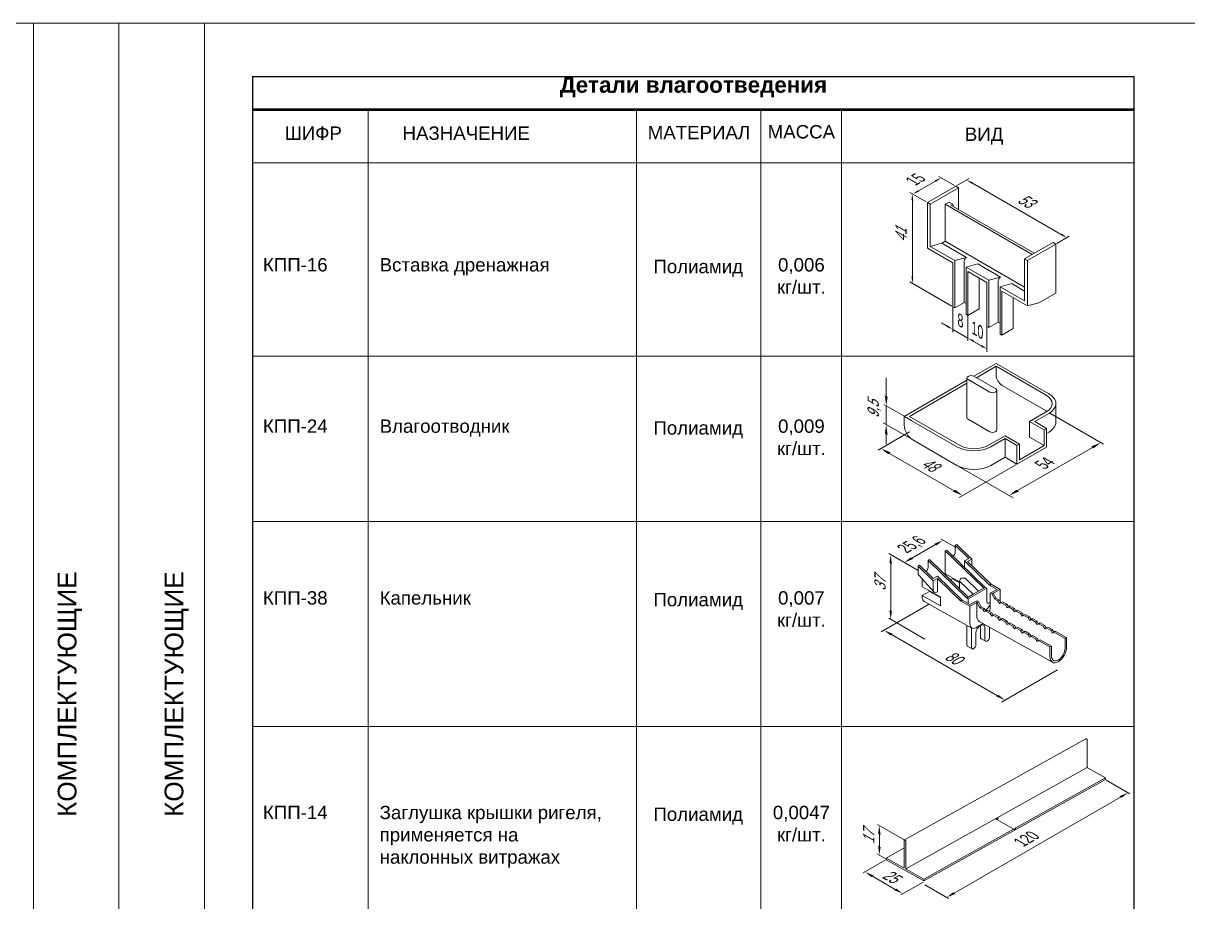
# Model space of a CAD drawing. Extents: x -37 to 4620, y -49 to 348.
# Drawn here: x 3972.1 to 4190, y 132.6 to 297 of the extents above; entities that cross this region are included whole.
import ezdxf

# ---------------------------------------------------------------- set-up
doc = ezdxf.new("R2010")
doc.units = 0
doc.header["$LTSCALE"] = 5
doc.layers.get('0').update_dxf_attribs({"linetype": 'CONTINUOUS', "lineweight": 30})
for name, color, linetype, lineweight in [('3', 1, 'CONTINUOUS', 20), ('4', 160, 'CONTINUOUS', 18), ('Dimentions', 5, 'CONTINUOUS', 15), ('Рамки', 1, 'CONTINUOUS', 15), ('Текстовый', 7, 'CONTINUOUS', 9)]:
    doc.layers.add(name, color=color, linetype=linetype, lineweight=lineweight)
doc.layers.add('Скрытые', color=14, linetype='CONTINUOUS', plot=False)
doc.styles.add('3', font='RUSS.SHX', dxfattribs={"width": 0.7, "height": 3})
doc.styles.add('Каталожный', font='arial.ttf', dxfattribs={"height": 2.5})
doc.styles.add('Фирм', font='arial.ttf', dxfattribs={"height": 3.5})

msp = doc.modelspace()

# ---------------------------------------------------------------- linework, layer by layer
at = {"linetype": 'Continuous', "lineweight": 50}
msp.add_line((4015, 280.882, 0.124), (4180, 280.887, 0.157), dxfattribs=at)
at = {"layer": '3', "color": 0, "linetype": 'Continuous'}
msp.add_line((4015, 270.882, -764.62), (4180, 270.882, 0.124), dxfattribs=at)
at = {"layer": '3', "color": 0, "extrusion": (-8e-16, 0.816497, 0.57735)}
for p, q in [((4146.585, 266.514, -33.898), (4141.281, 263.452, -33.898)), ((4141.812, 263.146, -33.898), (4147.115, 266.208, -33.898)), ((4147.115, 266.208, -33.898), (4146.585, 266.514, -33.898)), ((4147.115, 262.125, -33.898), (4147.115, 266.208, -33.898)), ((4141.281, 263.452, -33.898), (4141.812, 263.146, -33.898)), ((4141.281, 254.923, -33.898), (4141.281, 263.452, -33.898)), ((4141.812, 255.25, -33.898), (4141.812, 263.146, -33.898)), ((4145.347, 263.554, -33.898), (4144.64, 263.146, -33.898)), ((4144.64, 263.146, -33.898), (4160.904, 253.756, -33.898)), ((4144.64, 256.206, -33.898), (4144.64, 263.146, -33.898)), ((4146.054, 263.146, -33.898), (4145.347, 263.554, -33.898)), ((4145.701, 262.942, -33.898), (4146.054, 263.146, -33.898)), ((4161.257, 253.96, -33.898), (4145.701, 262.942, -33.898)), ((4146.054, 263.146, -33.898), (4146.184, 262.663, -33.898)), ((4141.812, 255.25, -33.898), (4144.003, 255.838, -33.898)), ((4141.812, 255.25, -33.898), (4146.408, 252.597, -33.898)), ((4144.64, 256.206, -33.898), (4144.003, 255.838, -33.898)), ((4148.599, 253.184, -33.898), (4144.003, 255.838, -33.898)), ((4159.489, 247.632, -33.898), (4144.64, 256.206, -33.898)), ((4159.489, 252.94, -33.898), (4164.793, 256.001, -33.898)), ((4165.323, 255.695, -33.898), (4160.02, 252.633, -33.898)), ((4164.793, 256.001, -33.898), (4165.323, 255.695, -33.898)), ((4165.323, 246.51, -33.898), (4165.323, 255.695, -33.898)), ((4146.054, 252.167, -33.898), (4141.281, 254.923, -33.898)), ((4146.408, 252.597, -33.898), (4148.599, 253.184, -33.898)), ((4159.489, 245.044, -33.898), (4159.489, 252.94, -33.898)), ((4160.02, 252.633, -33.898), (4159.489, 252.94, -33.898)), ((4146.054, 243.958, -33.898), (4146.054, 252.167, -33.898)), ((4146.408, 243.754, -33.898), (4146.408, 252.597, -33.898)), ((4148.176, 252.451, -33.898), (4148.176, 244.775, -33.898)), ((4150.72, 251.959, -33.898), (4148.529, 251.372, -33.898)), ((4148.529, 251.372, -33.898), (4148.529, 242.529, -33.898)), ((4148.529, 251.372, -33.898), (4152.772, 248.923, -33.898)), ((4154.963, 249.51, -33.898), (4150.72, 251.959, -33.898)), ((4160.02, 244.104, -33.898), (4160.02, 252.633, -33.898)), ((4148.883, 242.325, -33.898), (4148.883, 250.534, -33.898)), ((4152.418, 248.493, -33.898), (4148.883, 250.534, -33.898)), ((4151.004, 243.55, -33.898), (4151.004, 249.309, -33.898)), ((4152.418, 240.284, -33.898), (4152.418, 248.493, -33.898)), ((4152.772, 248.923, -33.898), (4154.963, 249.51, -33.898)), ((4152.772, 240.08, -33.898), (4152.772, 248.923, -33.898)), ((4154.54, 248.776, -33.898), (4154.54, 241.1, -33.898)), ((4157.084, 248.285, -33.898), (4154.893, 247.698, -33.898)), ((4154.893, 247.698, -33.898), (4159.489, 245.044, -33.898)), ((4154.893, 247.698, -33.898), (4154.893, 238.855, -33.898)), ((4155.247, 238.651, -33.898), (4155.247, 246.86, -33.898)), ((4160.02, 244.104, -33.898), (4155.247, 246.86, -33.898)), ((4159.489, 246.896, -33.898), (4157.084, 248.285, -33.898)), ((4165.323, 246.51, -33.898), (4162.141, 244.672, -33.898)), ((4148.176, 244.775, -33.898), (4146.408, 243.754, -33.898)), ((4148.529, 244.57, -33.898), (4148.176, 244.775, -33.898)), ((4157.368, 239.876, -33.898), (4157.368, 245.635, -33.898)), ((4162.141, 244.672, -33.898), (4160.02, 244.104, -33.898)), ((4146.054, 243.958, -33.898), (4146.408, 243.754, -33.898)), ((4148.529, 242.529, -33.898), (4148.883, 242.325, -33.898)), ((4148.883, 242.325, -33.898), (4151.004, 243.55, -33.898)), ((4152.418, 240.284, -33.898), (4152.772, 240.08, -33.898)), ((4154.54, 241.1, -33.898), (4152.772, 240.08, -33.898)), ((4154.893, 240.896, -33.898), (4154.54, 241.1, -33.898)), ((4155.247, 238.651, -33.898), (4157.368, 239.876, -33.898)), ((4154.893, 238.855, -33.898), (4155.247, 238.651, -33.898))]:
    msp.add_line(p, q, dxfattribs=at)
at = {"layer": '3', "color": 0, "extrusion": (-1.1e-15, 0.816497, 0.57735)}
for p, q in [((4149.97, 230.964, 0.124), (4154.139, 233.37, 0.124)), ((4154.139, 233.37, 0.124), (4164.003, 227.675, 0.124)), ((4154.139, 232.819, 0.124), (4150.447, 230.688, 0.124)), ((4163.525, 227.4, 0.124), (4154.139, 232.819, 0.124)), ((4154.139, 231.166, 0.124), (4154.139, 232.819, 0.124)), ((4136.956, 223.45, 0.124), (4148.691, 230.225, 0.124)), ((4148.691, 229.674, 0.124), (4137.91, 223.45, 0.124)), ((4148.691, 223.193, 0.124), (4148.691, 230.615, 0.124)), ((4149.016, 230.964, 0.124), (4148.888, 230.89, 0.124)), ((4148.888, 230.339, 0.124), (4152.993, 227.969, 0.124)), ((4154.075, 228.594, 0.124), (4149.97, 230.964, 0.124)), ((4163.525, 224.46, 0.124), (4155.252, 229.237, 0.124)), ((4153.948, 227.969, 0.124), (4154.075, 228.043, 0.124)), ((4154.273, 220.896, 0.124), (4154.273, 228.318, 0.124)), ((4165.321, 222.348, 0.124), (4165.321, 225.838, 0.124)), ((4136.956, 221.796, 0.124), (4136.956, 223.45, 0.124)), ((4146.82, 217.755, 0.124), (4136.956, 223.45, 0.124)), ((4137.91, 223.45, 0.124), (4147.297, 218.03, 0.124)), ((4152.993, 220.547, 0.124), (4148.888, 222.917, 0.124)), ((4160.407, 222.476, 0.124), (4163.525, 224.277, 0.124)), ((4163.112, 220.915, 0.124), (4160.407, 222.476, 0.124)), ((4160.407, 219.537, 0.124), (4160.407, 222.476, 0.124)), ((4164.003, 224.001, 0.124), (4161.362, 222.476, 0.124)), ((4161.362, 222.476, 0.124), (4163.589, 221.19, 0.124)), ((4154.075, 220.621, 0.124), (4153.948, 220.547, 0.124)), ((4163.589, 221.19, 0.124), (4163.112, 220.915, 0.124)), ((4163.112, 220.915, 0.124), (4163.112, 217.975, 0.124)), ((4163.589, 217.7, 0.124), (4163.589, 221.19, 0.124)), ((4163.589, 220.272, 0.124), (4164.003, 220.511, 0.124)), ((4138.547, 219.041, 0.124), (4146.82, 214.264, 0.124)), ((4152.707, 218.03, 0.124), (4155.825, 219.831, 0.124)), ((4155.825, 219.28, 0.124), (4153.184, 217.755, 0.124)), ((4155.825, 219.831, 0.124), (4158.53, 218.269, 0.124)), ((4158.052, 217.994, 0.124), (4155.825, 219.28, 0.124)), ((4155.825, 215.789, 0.124), (4155.825, 219.28, 0.124)), ((4158.53, 218.269, 0.124), (4158.052, 217.994, 0.124)), ((4158.052, 214.503, 0.124), (4158.052, 217.994, 0.124)), ((4158.53, 215.33, 0.124), (4158.53, 218.269, 0.124)), ((4163.112, 217.975, 0.124), (4158.53, 215.33, 0.124)), ((4163.112, 217.975, 0.124), (4160.407, 219.537, 0.124)), ((4153.184, 214.264, 0.124), (4155.825, 215.789, 0.124)), ((4155.825, 215.789, 0.124), (4158.052, 214.503, 0.124)), ((4158.052, 214.503, 0.124), (4163.589, 217.7, 0.124))]:
    msp.add_line(p, q, dxfattribs=at)
at = {"layer": '3', "color": 0}
for p, q in [((4144.628, 198.282, 0.574), (4144.911, 198.44, 0.578)), ((4144.911, 198.44, 0.578), (4152.124, 191.427, 0.418)), ((4146.495, 199.325, 0.598), (4146.778, 199.483, 0.601)), ((4146.495, 199.325, 0.598), (4146.495, 198.048, 0.569)), ((4149.041, 196.849, 0.541), (4146.495, 199.325, 0.598)), ((4146.778, 199.483, 0.601), (4149.606, 196.732, 0.539)), ((4141.404, 196.481, 0.533), (4141.687, 196.639, 0.537)), ((4141.404, 195.204, 0.504), (4141.404, 196.481, 0.533)), ((4148.616, 189.468, 0.374), (4141.404, 196.481, 0.533)), ((4141.687, 196.639, 0.537), (4148.899, 189.626, 0.377)), ((4144.628, 193.97, 0.476), (4144.628, 198.282, 0.574)), ((4151.841, 191.269, 0.415), (4144.628, 198.282, 0.574)), ((4146.099, 197.312, 0.552), (4146.081, 197.302, 0.552)), ((4148.249, 196.407, 0.531), (4149.041, 196.849, 0.541)), ((4152.916, 191.869, 0.428), (4148.249, 196.407, 0.531)), ((4148.249, 195.195, 0.504), (4148.249, 196.407, 0.531)), ((4149.606, 196.732, 0.539), (4148.814, 196.29, 0.529)), ((4148.814, 196.29, 0.529), (4153.198, 192.027, 0.432)), ((4149.606, 195.52, 0.511), (4149.606, 196.732, 0.539)), ((4139.537, 195.439, 0.509), (4139.82, 195.597, 0.513)), ((4139.537, 194.194, 0.481), (4139.537, 195.439, 0.509)), ((4142.366, 192.688, 0.447), (4139.537, 195.439, 0.509)), ((4139.82, 195.597, 0.513), (4142.366, 193.121, 0.457)), ((4140.99, 194.459, 0.487), (4141.008, 194.469, 0.487)), ((4144.628, 193.97, 0.476), (4147.326, 192.463, 0.442)), ((4139.68, 193.735, 0.471), (4142.508, 190.609, 0.4)), ((4140.329, 191.569, 0.421), (4140.329, 193.017, 0.454)), ((4142.366, 193.121, 0.457), (4143.157, 193.564, 0.467)), ((4143.157, 193.131, 0.457), (4142.366, 192.688, 0.447)), ((4142.366, 191.068, 0.41), (4142.366, 192.688, 0.447)), ((4143.157, 193.564, 0.467), (4147.824, 189.026, 0.364)), ((4147.542, 188.868, 0.36), (4143.157, 193.131, 0.457)), ((4143.157, 190.632, 0.4), (4143.157, 193.131, 0.457)), ((4145.587, 192.847, 0.45), (4145.986, 193.07, 0.456)), ((4145.986, 193.07, 0.456), (4147.326, 192.321, 0.439)), ((4147.326, 192.627, 0.446), (4147.542, 193.198, 0.458)), ((4149.861, 190.163, 0.389), (4147.326, 192.627, 0.446)), ((4147.326, 191.155, 0.412), (4147.326, 192.627, 0.446)), ((4147.542, 193.198, 0.458), (4148.345, 193.196, 0.458)), ((4148.345, 193.196, 0.458), (4150.879, 190.732, 0.402)), ((4152.916, 191.869, 0.428), (4153.198, 192.027, 0.432)), ((4152.916, 191.869, 0.428), (4154.33, 191.079, 0.41)), ((4153.198, 192.027, 0.432), (4154.895, 191.079, 0.41)), ((4140.329, 191.569, 0.421), (4143.723, 189.673, 0.378)), ((4140.329, 189.911, 0.384), (4141.687, 190.669, 0.401)), ((4143.723, 188.015, 0.341), (4140.329, 189.911, 0.384)), ((4140.329, 189.579, 0.376), (4140.329, 189.911, 0.384)), ((4141.687, 190.669, 0.401), (4143.723, 189.532, 0.375)), ((4143.157, 190.632, 0.4), (4143.044, 190.569, 0.399)), ((4143.723, 189.673, 0.378), (4143.723, 188.015, 0.341)), ((4148.616, 189.468, 0.374), (4148.899, 189.626, 0.377)), ((4152.406, 191.269, 0.415), (4148.899, 189.31, 0.37)), ((4148.899, 189.626, 0.377), (4149.861, 190.163, 0.389)), ((4149.861, 190.163, 0.389), (4150.879, 190.732, 0.402)), ((4150.879, 190.732, 0.402), (4151.841, 191.269, 0.415)), ((4151.841, 191.269, 0.415), (4152.124, 191.427, 0.418)), ((4152.406, 191.269, 0.415), (4152.124, 191.427, 0.418)), ((4152.406, 188.798, 0.358), (4152.406, 191.269, 0.415)), ((4153.057, 190.368, 0.394), (4154.33, 191.079, 0.41)), ((4153.34, 190.21, 0.391), (4153.057, 190.368, 0.394)), ((4153.057, 187.881, 0.338), (4153.057, 190.368, 0.394)), ((4153.34, 190.21, 0.391), (4153.623, 190.368, 0.394)), ((4153.906, 189.231, 0.368), (4153.34, 190.21, 0.391)), ((4153.623, 190.368, 0.394), (4154.895, 191.079, 0.41)), ((4153.623, 190.368, 0.394), (4154.188, 189.389, 0.372)), ((4154.895, 191.079, 0.41), (4154.895, 188.828, 0.359)), ((4140.68, 188.814, 0.359), (4149.59, 183.838, 0.246)), ((4147.542, 188.868, 0.36), (4147.824, 189.026, 0.364)), ((4149.239, 187.92, 0.338), (4147.542, 188.868, 0.36)), ((4147.824, 189.026, 0.364), (4149.239, 188.236, 0.346)), ((4148.616, 189.468, 0.374), (4148.899, 189.31, 0.37)), ((4148.899, 189.31, 0.37), (4148.899, 188.425, 0.35)), ((4149.239, 188.236, 0.346), (4150.511, 188.947, 0.362)), ((4150.511, 188.631, 0.355), (4149.239, 187.92, 0.338)), ((4149.239, 184.603, 0.263), (4149.239, 187.92, 0.338)), ((4150.511, 188.947, 0.362), (4150.794, 188.789, 0.358)), ((4150.794, 188.789, 0.358), (4150.511, 188.631, 0.355)), ((4150.511, 188.631, 0.355), (4151.077, 187.651, 0.332)), ((4150.511, 186.143, 0.298), (4150.511, 188.631, 0.355)), ((4151.36, 187.809, 0.336), (4150.794, 188.789, 0.358)), ((4151.36, 187.809, 0.336), (4151.077, 187.651, 0.332)), ((4151.643, 187.335, 0.325), (4151.077, 187.651, 0.332)), ((4151.36, 187.809, 0.336), (4151.926, 187.493, 0.329)), ((4151.643, 187.335, 0.325), (4151.926, 187.493, 0.329)), ((4151.926, 187.493, 0.329), (4152.202, 187.015, 0.318)), ((4154.188, 189.389, 0.372), (4153.906, 189.231, 0.368)), ((4154.471, 188.915, 0.361), (4153.906, 189.231, 0.368)), ((4154.188, 189.389, 0.372), (4154.754, 189.073, 0.365)), ((4154.471, 188.915, 0.361), (4154.754, 189.073, 0.365)), ((4154.754, 188.425, 0.35), (4154.471, 188.915, 0.361)), ((4154.754, 189.073, 0.365), (4155.03, 188.595, 0.354)), ((4155.037, 188.599, 0.354), (4154.754, 188.425, 0.35)), ((4155.32, 188.757, 0.358), (4155.037, 188.599, 0.354)), ((4155.885, 188.125, 0.343), (4155.037, 188.599, 0.354)), ((4155.32, 188.757, 0.358), (4156.168, 188.283, 0.347)), ((4155.885, 188.125, 0.343), (4156.168, 188.283, 0.347)), ((4156.168, 187.636, 0.332), (4155.885, 188.125, 0.343)), ((4156.168, 188.283, 0.347), (4156.444, 187.805, 0.336)), ((4156.451, 187.809, 0.336), (4156.168, 187.636, 0.332)), ((4156.734, 187.967, 0.34), (4156.451, 187.809, 0.336)), ((4157.3, 187.335, 0.325), (4156.451, 187.809, 0.336)), ((4156.734, 187.967, 0.34), (4157.582, 187.493, 0.329)), ((4157.3, 187.335, 0.325), (4157.582, 187.493, 0.329)), ((4157.582, 187.493, 0.329), (4157.859, 187.015, 0.318)), ((4151.926, 186.846, 0.314), (4151.643, 187.335, 0.325)), ((4152.208, 187.02, 0.318), (4151.926, 186.846, 0.314)), ((4152.491, 187.178, 0.322), (4152.208, 187.02, 0.318)), ((4153.057, 186.546, 0.307), (4152.208, 187.02, 0.318)), ((4152.491, 187.178, 0.322), (4153.34, 186.704, 0.311)), ((4153.057, 186.546, 0.307), (4153.34, 186.704, 0.311)), ((4153.34, 186.056, 0.296), (4153.057, 186.546, 0.307)), ((4153.34, 186.704, 0.311), (4153.616, 186.226, 0.3)), ((4153.623, 186.23, 0.3), (4153.34, 186.056, 0.296)), ((4153.906, 186.388, 0.304), (4153.623, 186.23, 0.3)), ((4154.471, 185.756, 0.289), (4153.623, 186.23, 0.3)), ((4153.906, 186.388, 0.304), (4154.754, 185.914, 0.293)), ((4154.471, 185.756, 0.289), (4154.754, 185.914, 0.293)), ((4154.754, 185.266, 0.278), (4154.471, 185.756, 0.289)), ((4154.754, 185.914, 0.293), (4155.03, 185.436, 0.282)), ((4155.037, 185.44, 0.282), (4154.754, 185.266, 0.278)), ((4155.32, 185.598, 0.286), (4155.037, 185.44, 0.282)), ((4155.885, 184.966, 0.271), (4155.037, 185.44, 0.282)), ((4155.32, 185.598, 0.286), (4156.168, 185.124, 0.275)), ((4157.582, 186.846, 0.314), (4157.3, 187.335, 0.325)), ((4157.865, 187.02, 0.318), (4157.582, 186.846, 0.314)), ((4158.148, 187.178, 0.322), (4157.865, 187.02, 0.318)), ((4158.714, 186.546, 0.307), (4157.865, 187.02, 0.318)), ((4158.148, 187.178, 0.322), (4158.997, 186.704, 0.311)), ((4158.714, 186.546, 0.307), (4158.997, 186.704, 0.311)), ((4158.997, 186.056, 0.296), (4158.714, 186.546, 0.307)), ((4158.997, 186.704, 0.311), (4159.273, 186.226, 0.3)), ((4159.28, 186.23, 0.3), (4158.997, 186.056, 0.296)), ((4159.562, 186.388, 0.304), (4159.28, 186.23, 0.3)), ((4160.128, 185.756, 0.289), (4159.28, 186.23, 0.3)), ((4159.562, 186.388, 0.304), (4160.411, 185.914, 0.293)), ((4160.128, 185.756, 0.289), (4160.411, 185.914, 0.293)), ((4160.411, 185.266, 0.278), (4160.128, 185.756, 0.289)), ((4160.411, 185.914, 0.293), (4160.687, 185.436, 0.282)), ((4160.694, 185.44, 0.282), (4160.411, 185.266, 0.278)), ((4160.977, 185.598, 0.286), (4160.694, 185.44, 0.282)), ((4161.542, 184.966, 0.271), (4160.694, 185.44, 0.282)), ((4160.977, 185.598, 0.286), (4161.825, 185.124, 0.275)), ((4148.673, 184.35, 0.257), (4148.673, 180.71, 0.175)), ((4149.521, 180.236, 0.164), (4149.521, 183.877, 0.247)), ((4151.742, 184.674, 0.265), (4150.37, 183.908, 0.247)), ((4150.994, 185.092, 0.274), (4164.712, 177.43, 0.1)), ((4151.219, 184.288, 0.256), (4151.219, 182.132, 0.207)), ((4152.067, 181.658, 0.196), (4152.067, 183.814, 0.245)), ((4152.916, 184.019, 0.25), (4152.916, 182.132, 0.207)), ((4155.885, 184.966, 0.271), (4156.168, 185.124, 0.275)), ((4156.168, 184.476, 0.26), (4155.885, 184.966, 0.271)), ((4156.168, 185.124, 0.275), (4156.444, 184.646, 0.264)), ((4156.451, 184.65, 0.264), (4156.168, 184.476, 0.26)), ((4156.734, 184.808, 0.268), (4156.451, 184.65, 0.264)), ((4157.3, 184.176, 0.253), (4156.451, 184.65, 0.264)), ((4156.734, 184.808, 0.268), (4157.582, 184.334, 0.257)), ((4157.3, 184.176, 0.253), (4157.582, 184.334, 0.257)), ((4157.582, 183.686, 0.242), (4157.3, 184.176, 0.253)), ((4157.582, 184.334, 0.257), (4157.859, 183.856, 0.246)), ((4157.865, 183.86, 0.246), (4157.582, 183.686, 0.242)), ((4158.148, 184.018, 0.25), (4157.865, 183.86, 0.246)), ((4158.714, 183.386, 0.235), (4157.865, 183.86, 0.246)), ((4158.148, 184.018, 0.25), (4158.997, 183.544, 0.239)), ((4158.714, 183.386, 0.235), (4158.997, 183.544, 0.239)), ((4158.997, 182.897, 0.224), (4158.714, 183.386, 0.235)), ((4158.997, 183.544, 0.239), (4159.273, 183.066, 0.228)), ((4159.28, 183.07, 0.228), (4158.997, 182.897, 0.224)), ((4159.562, 183.228, 0.232), (4159.28, 183.07, 0.228)), ((4160.128, 182.596, 0.217), (4159.28, 183.07, 0.228)), ((4159.562, 183.228, 0.232), (4160.411, 182.754, 0.221)), ((4161.542, 184.966, 0.271), (4161.825, 185.124, 0.275)), ((4161.825, 184.476, 0.26), (4161.542, 184.966, 0.271)), ((4161.825, 185.124, 0.275), (4162.101, 184.646, 0.264)), ((4162.108, 184.65, 0.264), (4161.825, 184.476, 0.26)), ((4162.391, 184.808, 0.268), (4162.108, 184.65, 0.264)), ((4162.956, 184.176, 0.253), (4162.108, 184.65, 0.264)), ((4162.391, 184.808, 0.268), (4163.239, 184.334, 0.257)), ((4162.956, 184.176, 0.253), (4163.239, 184.334, 0.257)), ((4163.239, 183.686, 0.242), (4162.956, 184.176, 0.253)), ((4163.239, 184.334, 0.257), (4163.515, 183.856, 0.246)), ((4163.522, 183.86, 0.246), (4163.239, 183.686, 0.242)), ((4163.805, 184.018, 0.25), (4163.522, 183.86, 0.246)), ((4164.371, 183.386, 0.235), (4163.522, 183.86, 0.246)), ((4163.805, 184.018, 0.25), (4164.654, 183.544, 0.239)), ((4164.371, 183.386, 0.235), (4164.654, 183.544, 0.239)), ((4164.654, 182.897, 0.224), (4164.371, 183.386, 0.235)), ((4164.654, 183.544, 0.239), (4164.93, 183.066, 0.228)), ((4164.936, 183.07, 0.228), (4164.654, 182.897, 0.224)), ((4165.219, 183.228, 0.232), (4164.936, 183.07, 0.228)), ((4167.058, 181.886, 0.201), (4164.936, 183.07, 0.228)), ((4165.219, 183.228, 0.232), (4167.341, 182.044, 0.205)), ((4150.37, 182.866, 0.224), (4150.37, 180.71, 0.175)), ((4151.35, 181.845, 0.2), (4152.199, 181.371, 0.19)), ((4160.128, 182.596, 0.217), (4160.411, 182.754, 0.221)), ((4160.411, 182.107, 0.206), (4160.128, 182.596, 0.217)), ((4160.411, 182.754, 0.221), (4160.687, 182.276, 0.21)), ((4160.694, 182.281, 0.21), (4160.411, 182.107, 0.206)), ((4160.977, 182.438, 0.214), (4160.694, 182.281, 0.21)), ((4161.542, 181.807, 0.199), (4160.694, 182.281, 0.21)), ((4160.977, 182.438, 0.214), (4161.825, 181.965, 0.203)), ((4161.542, 181.807, 0.199), (4161.825, 181.965, 0.203)), ((4161.825, 181.317, 0.188), (4161.542, 181.807, 0.199)), ((4161.825, 181.965, 0.203), (4162.101, 181.487, 0.192)), ((4162.108, 181.491, 0.192), (4161.825, 181.317, 0.188)), ((4162.391, 181.649, 0.196), (4162.108, 181.491, 0.192)), ((4164.229, 180.306, 0.165), (4162.108, 181.491, 0.192)), ((4162.391, 181.649, 0.196), (4164.512, 180.464, 0.169)), ((4167.058, 181.886, 0.201), (4167.341, 182.044, 0.205)), ((4167.058, 180.061, 0.16), (4167.058, 181.886, 0.201)), ((4167.341, 182.044, 0.205), (4167.341, 180.219, 0.163)), ((4148.805, 180.423, 0.168), (4149.653, 179.949, 0.157)), ((4164.229, 180.306, 0.165), (4164.512, 180.464, 0.169)), ((4164.229, 178.482, 0.124), (4164.229, 180.306, 0.165)), ((4164.512, 180.464, 0.169), (4164.512, 178.64, 0.127)), ((4170.937, 163.133, 0.324), (4136.995, 144.177, -0.107)), ((4171.108, 163.065, 0.322), (4170.995, 163.128, 0.324)), ((4171.193, 157.81, 0.203), (4171.193, 162.918, 0.319)), ((4137.273, 138.778, -0.23), (4171.214, 157.734, 0.201)), ((4174.587, 155.815, 0.157), (4171.278, 157.663, 0.199)), ((4174.587, 155.483, 0.15), (4140.646, 136.527, -0.281)), ((4157.826, 146.454, -0.056), (4174.587, 155.815, 0.157)), ((4174.587, 155.815, 0.157), (4174.587, 155.483, 0.15)), ((4154.517, 148.302, -0.014), (4154.098, 148.068, -0.019)), ((4140.646, 136.859, -0.274), (4157.407, 146.22, -0.061)), ((4154.156, 148.073, -0.019), (4157.465, 146.225, -0.061)), ((4136.969, 144.12, -0.109), (4136.969, 139.012, -0.225)), ((4137.167, 144.109, -0.109), (4137.054, 144.172, -0.107)), ((4137.252, 138.854, -0.228), (4137.252, 143.962, -0.112)), ((4136.969, 142.704, -0.141), (4133.575, 140.808, -0.184)), ((4136.884, 138.96, -0.226), (4133.575, 140.808, -0.184)), ((4133.575, 140.808, -0.184), (4133.575, 140.477, -0.191)), ((4140.646, 136.527, -0.281), (4133.575, 140.477, -0.191)), ((4140.646, 136.859, -0.274), (4137.337, 138.707, -0.232)), ((4140.646, 136.527, -0.281), (4140.646, 136.859, -0.274))]:
    msp.add_line(p, q, dxfattribs=at)
at = {"layer": '3', "color": 0, "extrusion": (1e-16, -1.3e-15, -1)}
for centre in [(4148.599, 252.695, -33.898), (4154.963, 249.021, -33.898)]:
    msp.add_ellipse(centre, major_axis=(0.299, 0.519), ratio=0.5773503, start_param=-2.3561945, end_param=-0.7853982, dxfattribs=at)
at = {"layer": '3', "color": 0}
for centre, major_axis, start_param, end_param in [((4149.493, 230.688, 0.124), (-0.675, 0), -2.3561945, -0.7853982), ((4155.252, 230.523, 0.124), (0.788, -1.364), -2.3561945, -0.7853982), ((4149.366, 230.615, 0.124), (-0.675, 0), -0.7853982, 0.7853982), ((4153.47, 228.245, 0.124), (0.675, 0), -2.3561945, -0.7853982), ((4153.598, 228.318, 0.124), (0.675, 0), -0.7853982, 0.7853982), ((4160.821, 225.838, 0.124), (3.825, 0), -0.7853982, 0.7853982), ((4160.821, 222.899, 0.124), (-3.825, 0), -2.4134127, -2.3561945), ((4160.821, 222.348, 0.124), (4.5, 0), -0.7853982, 0), ((4150.002, 219.592, 0.124), (3.825, 0), -2.3561945, -0.7853982), ((4150.002, 216.101, 0.124), (4.5, 0), -2.3561945, -0.7853982)]:
    msp.add_ellipse(centre, major_axis=major_axis, ratio=0.5773503, start_param=start_param, end_param=end_param, dxfattribs=at)
at = {"layer": '3', "color": 0, "extrusion": (3e-16, -3e-16, -1)}
msp.add_ellipse((4160.821, 225.838, 0.124), major_axis=(4.5, 0), ratio=0.5773503, start_param=-0.7853982, end_param=0.7853982, dxfattribs=at)
at = {"layer": '3', "color": 0, "extrusion": (4e-16, 1e-16, -1)}
for centre, major_axis, start_param, end_param in [((4149.366, 223.193, 0.124), (-0.675, 0), -0.7853982, 0), ((4153.598, 220.896, 0.124), (0.675, 0), 0, 0.7853982)]:
    msp.add_ellipse(centre, major_axis=major_axis, ratio=0.5773503, start_param=start_param, end_param=end_param, dxfattribs=at)
at = {"layer": '3', "color": 0, "extrusion": (4e-16, -1e-16, -1)}
for centre, major_axis in [((4138.547, 220.878, 0.124), (-1.125, 1.949)), ((4150.002, 219.592, 0.124), (-4.5, 0))]:
    msp.add_ellipse(centre, major_axis=major_axis, ratio=0.5773503, start_param=-2.3561945, end_param=-0.7853982, dxfattribs=at)
at = {"layer": '3', "color": 0, "extrusion": (4e-16, -3e-16, -1)}
msp.add_ellipse((4153.47, 220.823, 0.124), major_axis=(-0.675, 0), ratio=0.5773503, start_param=-2.3561945, end_param=-0.7853982, dxfattribs=at)
at = {"layer": '3', "color": 0, "extrusion": (3e-16, 0.02273, -0.999742)}
for centre, major_axis, ratio, start_param, end_param in [((4146.099, 197.827, 0.564), (-0.242, -0.542, -0.012), 0.5775381, -2.2298169, -0.6590205), ((4152.802, 189.019, 0.363), (-0.242, -0.542, -0.012), 0.5775381, -1.357243, 0.9117758), ((4152.491, 181.895, 0.201), (-0.293, -0.524, -0.012), 0.5864804, -2.3318893, 0.8097033), ((4149.946, 180.473, 0.169), (-0.293, -0.524, -0.012), 0.5864804, -2.3318893, 0.8097033)]:
    msp.add_ellipse(centre, major_axis=major_axis, ratio=ratio, start_param=start_param, end_param=end_param, dxfattribs=at)
at = {"layer": '3', "color": 0, "extrusion": (2e-16, 0.02273, -0.999742)}
for centre, major_axis, ratio, start_param, end_param in [((4140.216, 194.573, 0.49), (-0.418, -0.926, -0.021), 0.5780417, 0.2473786, 0.9083491), ((4143.044, 191.447, 0.419), (-0.418, -0.926, -0.021), 0.5780417, -0.6624473, 0.9083491), ((4150.37, 185.235, 0.277), (-0.78, -1.396, -0.032), 0.5864804, -0.761093, 0.8097033), ((4150.37, 183.814, 0.245), (-0.585, -1.047, -0.024), 0.5864804, -2.3793726, -2.3318893), ((4165.785, 179.351, 0.144), (-1.073, -1.92, -0.044), 0.5864804, -2.3318893, 0.8097033), ((4154.098, 147.969, -0.021), (0.059, 0.105, 0.002), 0.5864804, -0.761093, 0), ((4157.407, 146.12, -0.063), (0.059, 0.105, 0.002), 0.5864804, -0.761093, 0.4253066)]:
    msp.add_ellipse(centre, major_axis=major_axis, ratio=ratio, start_param=start_param, end_param=end_param, dxfattribs=at)
at = {"layer": '3', "color": 0, "extrusion": (-3e-16, -0.02273, 0.999742)}
for centre, major_axis, ratio, start_param, end_param in [((4141.008, 194.983, 0.499), (0.242, 0.542, 0.012), 0.5775381, -2.4825721, -0.9117758), ((4149.097, 180.947, 0.18), (-0.293, -0.524, -0.012), 0.5864804, -0.8097033, 0)]:
    msp.add_ellipse(centre, major_axis=major_axis, ratio=ratio, start_param=start_param, end_param=end_param, dxfattribs=at)
at = {"layer": '3', "color": 0, "extrusion": (4e-16, 0.02273, -0.999742)}
msp.add_ellipse((4141.46, 190.211, 0.391), major_axis=(-0.78, -1.396, -0.032), ratio=0.5864804, start_param=0, end_param=0.8097033, dxfattribs=at)
at = {"layer": '3', "color": 0, "extrusion": (-2e-16, -0.02273, 0.999742)}
for centre, major_axis, start_param, end_param in [((4152.067, 188.426, 0.35), (0.78, 1.396, 0.032), -2.3235627, -1.3150639), ((4151.784, 187.17, 0.321), (0.878, 1.571, 0.036), -1.3742569, -0.8097033), ((4151.219, 183.34, 0.234), (0.585, 1.047, 0.024), -0.8097033, 2.3318893), ((4151.643, 182.369, 0.212), (-0.293, -0.524, -0.012), -0.8097033, 0), ((4165.785, 179.351, 0.144), (-0.878, -1.571, -0.036), -0.8097033, 2.3318893), ((4157.617, 146.337, -0.058), (-0.098, -0.175, -0.004), -0.4253066, 1.9474925)]:
    msp.add_ellipse(centre, major_axis=major_axis, ratio=0.5864804, start_param=start_param, end_param=end_param, dxfattribs=at)
at = {"layer": '3', "color": 0, "extrusion": (1e-16, 0.02273, -0.999742)}
for centre, major_axis, start_param, end_param in [((4152.067, 187.012, 0.318), (-1.073, -1.92, -0.044), 0, 0.8097033), ((4154.517, 148.203, -0.016), (0.059, 0.105, 0.002), -1.9474925, -0.761093), ((4157.826, 146.355, -0.058), (0.059, 0.105, 0.002), -1.9474925, -0.761093)]:
    msp.add_ellipse(centre, major_axis=major_axis, ratio=0.5864804, start_param=start_param, end_param=end_param, dxfattribs=at)
at = {"layer": '3', "color": 0, "extrusion": (2e-16, -0.02273, 0.999742)}
msp.add_ellipse((4170.995, 163.029, 0.321), major_axis=(-0.059, 0.105, 0.002), ratio=0.5864804, start_param=-0.761093, end_param=0, dxfattribs=at)
at = {"layer": '3', "color": 0, "extrusion": (3e-16, -0.02273, 0.999742)}
for centre, start_param, end_param in [((4171.108, 162.965, 0.32), -2.3318893, -0.761093), ((4137.054, 144.073, -0.11), -0.761093, 0.8097033), ((4137.167, 144.009, -0.111), -2.3318893, -0.761093)]:
    msp.add_ellipse(centre, major_axis=(-0.059, 0.105, 0.002), ratio=0.5864804, start_param=start_param, end_param=end_param, dxfattribs=at)
at = {"layer": '3', "color": 0, "extrusion": (-2e-16, 0.02273, -0.999742)}
for centre, major_axis, start_param, end_param in [((4171.278, 157.763, 0.202), (-0.059, 0.105, 0.002), -2.3804997, -0.8097033), ((4136.884, 139.059, -0.224), (0.059, -0.105, -0.002), -0.8097033, 0.761093), ((4137.337, 138.807, -0.229), (-0.059, 0.105, 0.002), -2.3804997, -0.8097033)]:
    msp.add_ellipse(centre, major_axis=major_axis, ratio=0.5864804, start_param=start_param, end_param=end_param, dxfattribs=at)
at = {"layer": '3', "color": 0, "extrusion": (-1e-16, -0.02273, 0.999742)}
msp.add_ellipse((4154.307, 148.185, -0.016), major_axis=(0.098, 0.175, 0.004), ratio=0.5864804, start_param=-2.6011085, end_param=-1.1941001, dxfattribs=at)
at = {"layer": '4', "linetype": 'Continuous'}
for p, q in [((3974, 297), (3974, 0)), ((4006, 297), (4006, 0))]:
    msp.add_line(p, q, dxfattribs=at)
at = {"layer": 'Dimentions', "extrusion": (-8e-16, 0.816497, 0.57735)}
for p, q in [((4146.373, 266.636, -30.462), (4143.399, 268.353, -32.89)), ((4139.616, 265.638, -29.051), (4142.798, 267.475, -31.649)), ((4146.797, 266.636, -30.462), (4149.11, 267.972, -32.351)), ((4149.711, 267.094, -31.11), (4166.328, 257.5, -17.542)), ((4141.069, 263.574, -26.132), (4138.096, 265.291, -28.56)), ((4165.535, 255.818, -15.163), (4167.848, 257.153, -17.051))]:
    msp.add_line(p, q, dxfattribs=at)
at = {"layer": 'Dimentions', "extrusion": (-0.707107, -0.408248, 0.57735)}
for p, q in [((4141.069, 263.574, -26.132), (4138.014, 265.338, -28.627)), ((4138.474, 263.848, -29.117), (4138.474, 249.559, -39.221)), ((4145.842, 244.081, -34.071), (4138.014, 248.6, -40.462)), ((4146.054, 243.958, -33.898), (4146.054, 239.2, -36.845)), ((4148.883, 242.325, -33.898), (4148.883, 237.567, -34.535)), ((4148.883, 242.325, -33.898), (4148.883, 237.567, -34.535)), ((4144.994, 240.343, -37.335), (4143.933, 240.955, -38.201)), ((4146.054, 239.731, -36.469), (4148.883, 238.098, -34.16)), ((4152.418, 240.284, -33.898), (4152.418, 235.526, -31.648)), ((4149.944, 237.485, -33.294), (4151.004, 236.873, -32.428)), ((4149.944, 237.485, -33.294), (4151.358, 236.669, -32.139)), ((4133.582, 227.235, -0.163), (4133.582, 230.652, 2.254)), ((4138.348, 222.646, 2.43), (4133.13, 225.659, -1.831)), ((4133.582, 221.907, -3.93), (4133.582, 225.398, -1.462)), ((4138.348, 219.156, -0.038), (4133.021, 222.231, -4.388)), ((4133.582, 220.07, -5.229), (4133.582, 218.233, -6.528)), ((4139.537, 194.601, 37.363), (4134.064, 197.761, 32.894)), ((4134.417, 195.924, 32.028), (4134.417, 187.106, 25.793)), ((4140.831, 181.77, 29.875), (4134.064, 185.677, 24.349)), ((4136.936, 144.214, -0.253), (4131.943, 147.096, -4.33)), ((4132.297, 142.973, -6.812), (4132.297, 145.259, -5.196)), ((4133.4, 140.703, -7.066), (4131.943, 141.544, -8.256))]:
    msp.add_line(p, q, dxfattribs=at)
at = {"layer": 'Dimentions', "extrusion": (-1.1e-15, 0.816497, 0.57735)}
for p, q in [((4164.202, 224.07, -6.988), (4174.255, 218.266, 1.22)), ((4137.969, 220.544, -2.002), (4132.094, 217.152, 2.795)), ((4146.28, 209.543, 13.555), (4134.188, 216.524, 3.683)), ((4158.16, 209.554, 13.54), (4172.161, 217.638, 2.108)), ((4147.019, 214.149, 7.041), (4157.308, 208.209, 15.442)), ((4157.854, 214.388, 6.704), (4147.246, 208.264, 15.365))]:
    msp.add_line(p, q, dxfattribs=at)
at = {"layer": 'Dimentions', "extrusion": (9.65e-14, 0.816497, 0.57735)}
for p, q in [((4142.787, 199.452, 30.502), (4138.375, 196.905, 34.105)), ((4146.601, 198.883, 31.307), (4143.848, 200.473, 29.059)), ((4139.36, 194.703, 37.219), (4136.607, 196.292, 34.971))]:
    msp.add_line(p, q, dxfattribs=at)
at = {"layer": 'Dimentions', "extrusion": (4.45e-14, 0.816497, 0.57735)}
for p, q in [((4141.51, 188.228, 30.441), (4132.625, 183.098, 37.696)), ((4134.599, 182.605, 38.393), (4154.398, 171.174, 54.559)), ((4165.608, 176.013, 47.715), (4155.157, 169.979, 56.249))]:
    msp.add_line(p, q, dxfattribs=at)
at = {"layer": 'Dimentions', "extrusion": (1.6e-15, 0.816497, 0.57735)}
for p, q in [((4174.764, 155.381, 0.294), (4179.194, 152.823, 3.911)), ((4146.314, 134.248, 30.181), (4177.427, 152.211, 4.778)), ((4140.823, 135.785, 28.007), (4145.253, 133.228, 31.624))]:
    msp.add_line(p, q, dxfattribs=at)
at = {"layer": 'Dimentions', "extrusion": (-2.45e-14, 0.816497, 0.57735)}
for p, q in [((4133.398, 140.394, -5.918), (4129.261, 138.005, -2.54)), ((4131.028, 137.393, -1.674), (4135.271, 134.943, 1.791)), ((4140.469, 136.311, -0.144), (4136.332, 133.923, 3.234))]:
    msp.add_line(p, q, dxfattribs=at)
at = {"layer": 'Dimentions', "extrusion": (-8e-16, 0.816497, 0.57735)}
for points in [[(-4142.622, -180.445, 200.12), (-4142.975, -180.091, 200.12), (-4143.859, -181.329, 200.12)], [(-4149.888, -179.784, 200.12), (-4149.534, -179.431, 200.12), (-4148.65, -180.668, 200.12)], [(-4139.44, -177.263, 200.12), (-4139.793, -176.909, 200.12), (-4138.556, -176.025, 200.12)], [(-4166.505, -163.167, 200.12), (-4166.151, -162.814, 200.12), (-4167.389, -161.93, 200.12)]]:
    msp.add_solid(points, dxfattribs=at)
at = {"layer": 'Dimentions', "extrusion": (-0.707107, -0.408248, 0.57735)}
for points in [[(1840.561, 2121.452, -3050.87), (1840.915, 2121.806, -3050.87), (1839.677, 2122.69, -3050.87)], [(1852.936, 2109.078, -3050.87), (1853.289, 2109.432, -3050.87), (1854.173, 2108.194, -3050.87)], [(1864.177, 2111.571, -3050.628), (1864.531, 2111.217, -3050.628), (1865.414, 2112.454, -3050.628)], [(1869.127, 2116.52, -3050.628), (1869.48, 2116.167, -3050.628), (1868.243, 2115.283, -3050.628)], [(1869.127, 2116.52, -3050.628), (1869.48, 2116.167, -3050.628), (1868.243, 2115.283, -3050.628)], [(1870.541, 2117.935, -3050.628), (1870.895, 2117.581, -3050.628), (1871.778, 2118.818, -3050.628)], [(1869.735, 2131.99, -3015.746), (1870.265, 2132.521, -3015.746), (1871.591, 2130.664, -3015.746)], [(1875.94, 2125.785, -3015.746), (1876.47, 2126.316, -3015.746), (1874.614, 2127.642, -3015.746)]]:
    msp.add_solid(points, dxfattribs=at)
at = {"layer": 'Dimentions', "extrusion": (-1.1e-15, 0.816497, 0.57735)}
for points in [[(-4172.426, -123.667, 178.918), (-4171.896, -124.197, 178.918), (-4173.752, -125.523, 178.918)], [(-4133.923, -121.738, 178.918), (-4134.453, -122.269, 178.918), (-4132.597, -123.594, 178.918)], [(-4146.015, -109.647, 178.918), (-4146.545, -110.177, 178.918), (-4147.871, -108.321, 178.918)], [(-4158.425, -109.666, 178.918), (-4157.895, -110.196, 178.918), (-4156.569, -108.34, 178.918)]]:
    msp.add_solid(points, dxfattribs=at)
at = {"layer": 'Dimentions', "lineweight": 20, "extrusion": (9.65e-14, 0.816497, 0.57735)}
for points in [[(-4142.551, -90.485, 180.463), (-4143.023, -90.013, 180.463), (-4144.201, -91.663, 180.463)], [(-4138.139, -86.072, 180.463), (-4138.611, -85.601, 180.463), (-4136.961, -84.422, 180.463)]]:
    msp.add_solid(points, dxfattribs=at)
at = {"layer": 'Dimentions', "lineweight": 20, "extrusion": (-0.707107, -0.408248, 0.57735)}
for points in [[(1897.298, 2149.682, -2984.968), (1897.769, 2150.153, -2984.968), (1896.119, 2151.332, -2984.968)], [(1904.935, 2142.045, -2984.968), (1905.406, 2142.517, -2984.968), (1906.585, 2140.867, -2984.968)], [(1940.114, 2103.603, -2984.277), (1940.586, 2104.075, -2984.277), (1938.936, 2105.253, -2984.277)], [(1942.094, 2101.623, -2984.277), (1942.566, 2102.095, -2984.277), (1943.744, 2100.445, -2984.277)]]:
    msp.add_solid(points, dxfattribs=at)
at = {"layer": 'Dimentions', "lineweight": 20, "extrusion": (4.45e-14, 0.816497, 0.57735)}
for points in [[(-4134.834, -74.314, 171.263), (-4134.363, -73.843, 171.263), (-4133.184, -75.493, 171.263)], [(-4154.633, -54.516, 171.263), (-4154.162, -54.044, 171.263), (-4155.812, -52.866, 171.263)]]:
    msp.add_solid(points, dxfattribs=at)
at = {"layer": 'Dimentions', "lineweight": 20, "extrusion": (1.6e-15, 0.816497, 0.57735)}
for points in [[(-4177.191, -84.214, 127.038), (-4177.662, -83.743, 127.038), (-4178.841, -85.392, 127.038)], [(-4146.078, -53.101, 127.038), (-4146.55, -52.63, 127.038), (-4144.9, -51.451, 127.038)]]:
    msp.add_solid(points, dxfattribs=at)
at = {"layer": 'Dimentions', "lineweight": 20, "extrusion": (-2.45e-14, 0.816497, 0.57735)}
for points in [[(-4131.264, -80.926, 111.214), (-4130.793, -80.454, 111.214), (-4129.614, -82.104, 111.214)], [(-4135.507, -76.683, 111.214), (-4135.035, -76.212, 111.214), (-4136.685, -75.033, 111.214)]]:
    msp.add_solid(points, dxfattribs=at)
at = {"layer": 'Рамки', "linetype": 'Continuous'}
for p, q in [((4015, 280.882, 0.124), (4014.997, 36.774, 0.124)), ((4036.626, 280.882, 0.124), (4036.626, 36.774, 0.124)), ((4086.86, 280.884, 0.124), (4086.86, 36.774, 0.124)), ((4110.125, 280.885, 0.124), (4110.125, 36.774, 0.124)), ((4125.2, 280.885, 0.124), (4125.2, 36.774, 0.124)), ((4180, 280.887, 0.124), (4180.005, 36.775, 0.124)), ((4014.993, 234.709, 0.124), (4180.001, 234.71, 0.124)), ((4015, 203.744, 0.124), (4179.994, 203.745, 0.124)), ((4015, 165.427, 0.124), (4180.001, 165.427, 0.124))]:
    msp.add_line(p, q, dxfattribs=at)
for points in [[(3780, 297), (3990, 297), (3990, 0), (3780, 0)], [(4200, 297), (3990, 297), (3990, 0), (4200, 0)]]:
    msp.add_lwpolyline(points, close=True, dxfattribs=at)
at = {"layer": 'Скрытые', "linetype": 'Continuous'}
msp.add_lwpolyline([(4180, 10), (4180, 287), (4015, 287), (4015, 10)], close=True, dxfattribs=at)

# ---------------------------------------------------------------- texts
at = {"layer": 'Dimentions', "extrusion": (-8e-16, 0.816497, 0.57735), "char_height": 3, "attachment_point": 5, "style": '3'}
for s, insert, text_direction in [('\\A1;15', (4139.086, 267.781, -32.082), (0.707107, 0.408248, -0.57735)), ('\\A1;53', (4160.141, 263.522, -26.058), (0.707107, -0.408248, 0.57735))]:
    msp.add_mtext(s, dxfattribs=dict(at, insert=insert, text_direction=text_direction))
at = {"layer": 'Dimentions', "extrusion": (-0.707107, -0.408248, 0.57735), "char_height": 3, "attachment_point": 5, "style": '3'}
for s, insert, text_direction in [('\\A1;41', (4136.353, 257.928, -35.901), (0, 0.816497, 0.57735)), ('\\A1;8', (4147.469, 241.364, -33.582), (0.707107, -0.408248, 0.57735)), ('\\A1;10', (4150.651, 239.573, -30.951), (0.707107, -0.408248, 0.57735)), ('9,5', (4131.337, 225.186, -5.776), (0, 0.816497, 0.57735)), ('37', (4132.437, 192.658, 27.294), (0, 0.816497, 0.57735)), ('17', (4130.317, 145.259, -7.62), (0, 0.816497, 0.57735))]:
    msp.add_mtext(s, dxfattribs=dict(at, insert=insert, text_direction=text_direction))
at = {"layer": 'Dimentions', "extrusion": (1e-15, -0.816497, 0.57735), "char_height": 3, "attachment_point": 5, "style": '3'}
for s, insert, text_direction in [('54', (4163.251, 214.698, 9.383), (0.707107, 0.408248, 0.57735)), ('48', (4142.143, 214.136, 10.178), (0.707107, -0.408248, -0.57735))]:
    msp.add_mtext(s, dxfattribs=dict(at, insert=insert, text_direction=text_direction))
at = {"layer": 'Dimentions', "extrusion": (9.65e-14, 0.816497, 0.57735), "insert": (4138.5, 199.38, 30.604), "char_height": 3, "attachment_point": 5, "text_direction": (0.707107, 0.408248, -0.57735), "style": '3'}
msp.add_mtext('25,6', dxfattribs=at)
at = {"layer": 'Dimentions', "extrusion": (4.45e-14, 0.816497, 0.57735), "insert": (4146.518, 178.056, 44.827), "char_height": 3, "attachment_point": 5, "text_direction": (0.707107, -0.408248, 0.57735), "style": '3'}
msp.add_mtext('80', dxfattribs=at)
at = {"layer": 'Dimentions', "extrusion": (1.6e-15, 0.816497, 0.57735), "insert": (4159.85, 144.396, 15.83), "char_height": 3, "attachment_point": 5, "text_direction": (0.707107, 0.408248, -0.57735), "style": '3'}
msp.add_mtext('120', dxfattribs=at)
at = {"layer": 'Dimentions', "extrusion": (-2.45e-14, 0.816497, 0.57735), "insert": (4134.811, 137.134, -1.558), "char_height": 3, "attachment_point": 5, "text_direction": (0.707107, -0.408248, 0.57735), "style": '3'}
msp.add_mtext('25', dxfattribs=at)
at = {"layer": 'Текстовый', "style": 'Фирм'}
for p in [(3982.043, 148.5), (4002.043, 148.5)]:
    msp.add_text('КОМПЛЕКТУЮЩИЕ', height=3.5, rotation=90, dxfattribs=at).set_placement(p)
at = {"layer": 'Текстовый', "color": 1, "linetype": 'Continuous', "style": 'Каталожный'}
for s, insert, char_height, width, attachment_point in [('\\pxqc;{\\fArial|b1|i0|c204|p34;\\C256;Детали влагоотведения}', (4015, 287), 3, 165, 1), ('\\pxqc;ШИФР', (4015, 277.692, 0.124), 2.5, 22.72496, 1), ('\\pxqc;НАЗНАЧЕНИЕ', (4036.645, 277.692, 0.124), 2.5, 36.67929, 1), ('\\pxqc;МАТЕРИАЛ', (4086.861, 277.808, 0.124), 2.5, 23.33935, 1), ('\\pxqc;МАССА', (4110.2, 277.953, 0.124), 2.5, 14.99978, 1), ('\\pxqc;ВИД', (4151.898, 275.882, 0.124), 2.5, 56.20339, 5), ('\\pxql;КПП-16', (4016.947, 253.063, 0.124), 2.5, 15.84446, 1), ('\\pxql;Вставка дренажная', (4038.781, 253.063, 0.124), 2.5, 34.45646, 1), ('\\pxqc;0,006\\Pкг/шт.', (4117.709, 253.063, 0.124), 2.5, 15, 2), ('\\pxqc;Полиамид', (4098.403, 252.74, 0.124), 2.5, 20.46562, 2), ('\\pxql;КПП-24', (4016.947, 222.867, 0.124), 2.5, 15.84446, 1), ('\\pxql;Влагоотводник', (4038.781, 222.867, 0.124), 2.5, 34.45646, 1), ('\\pxqc;Полиамид', (4098.403, 222.544, 0.124), 2.5, 20.46562, 2), ('\\pxqc;0,009\\Pкг/шт.', (4117.709, 222.867, 0.124), 2.5, 15, 2), ('\\pxql;КПП-38', (4016.947, 190.735, 0.124), 2.5, 15.84446, 1), ('\\pxql;Капельник', (4038.781, 190.735, 0.124), 2.5, 34.45646, 1), ('\\pxqc;Полиамид', (4098.403, 190.411, 0.124), 2.5, 20.46562, 2), ('\\pxqc;0,007\\Pкг/шт.', (4117.709, 190.735, 0.124), 2.5, 15, 2), ('\\pxql;КПП-14', (4016.947, 150.579, 0.124), 2.5, 15.84446, 1), ('\\pxql;Заглушка крышки ригеля,\\Pприменяется на наклонных витражах', (4038.781, 150.579, 0.124), 2.5, 43.82113, 1), ('\\pxqc;0,0047\\Pкг/шт.', (4117.709, 150.579, 0.124), 2.5, 15, 2), ('\\pxqc;Полиамид', (4098.403, 150.256, 0.124), 2.5, 20.46562, 2)]:
    msp.add_mtext(s, dxfattribs=dict(at, insert=insert, char_height=char_height, width=width, attachment_point=attachment_point))

doc.saveas('drawing.dxf')
